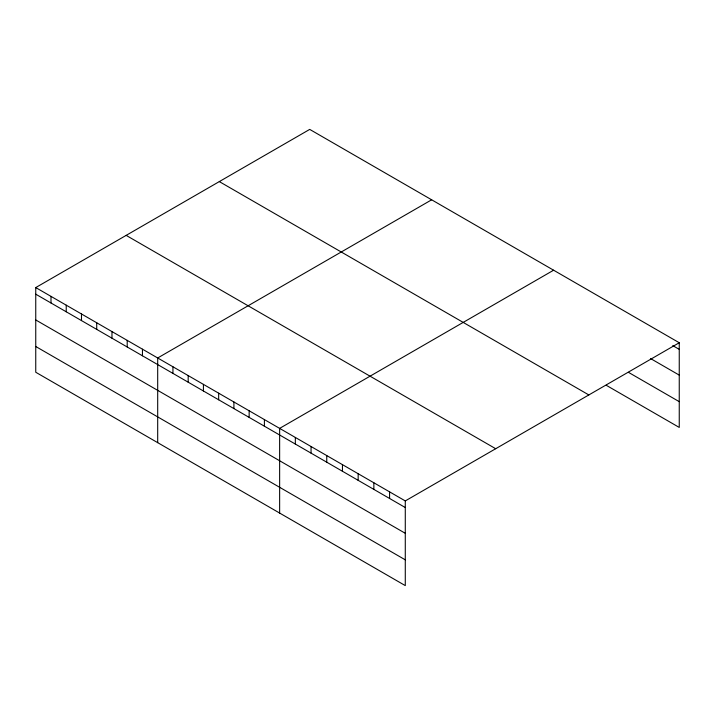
<?xml version="1.0" encoding="UTF-8"?>
<svg xmlns="http://www.w3.org/2000/svg" width="715" height="715" viewBox="0 0 715 715"><rect width="100%" height="100%" fill="white"/><g stroke="black" fill="none" stroke-linecap="round" stroke-linejoin="round"><path stroke-width="1.07" d="M35.75 287.573L405.28 500.92L405.28 585.603L35.75 372.256L35.75 287.573L309.72 129.397L679.25 342.744L679.25 427.427L606.266 385.296M431.663 199.798L157.693 357.974L157.693 442.665M553.607 270.207L279.637 428.383L279.637 513.066M405.28 500.92L679.25 342.744M672.779 345.622L679.25 349.358M650.614 358.581L679.25 375.116M628.44 372.327L679.25 401.66M219.308 181.592L588.838 394.939M126.162 235.378L495.692 448.716M35.75 294.187L405.28 507.534M35.75 319.954L405.28 533.292M35.75 346.498L405.28 559.836M389.577 491.849L389.577 498.462M373.865 482.786L373.865 489.4M358.161 473.714L358.161 480.328M342.458 464.652L342.458 471.265M326.755 455.58L326.755 462.194M311.052 446.518L311.052 453.131M295.34 437.446L295.34 444.06M264.398 419.58L264.398 426.194M249.151 410.776L249.151 417.39M233.912 401.982L233.912 408.596M218.665 393.179L218.665 399.792M203.426 384.375L203.426 390.989M188.179 375.581L188.179 382.194M172.941 366.777L172.941 373.391M142.455 349.179L142.455 355.793M127.207 340.376L127.207 346.99M111.969 331.572L111.969 338.186M96.722 322.778L96.722 329.392M81.483 313.974L81.483 320.588M66.236 305.171L66.236 311.785M50.997 296.376L50.997 302.99"/></g></svg>
